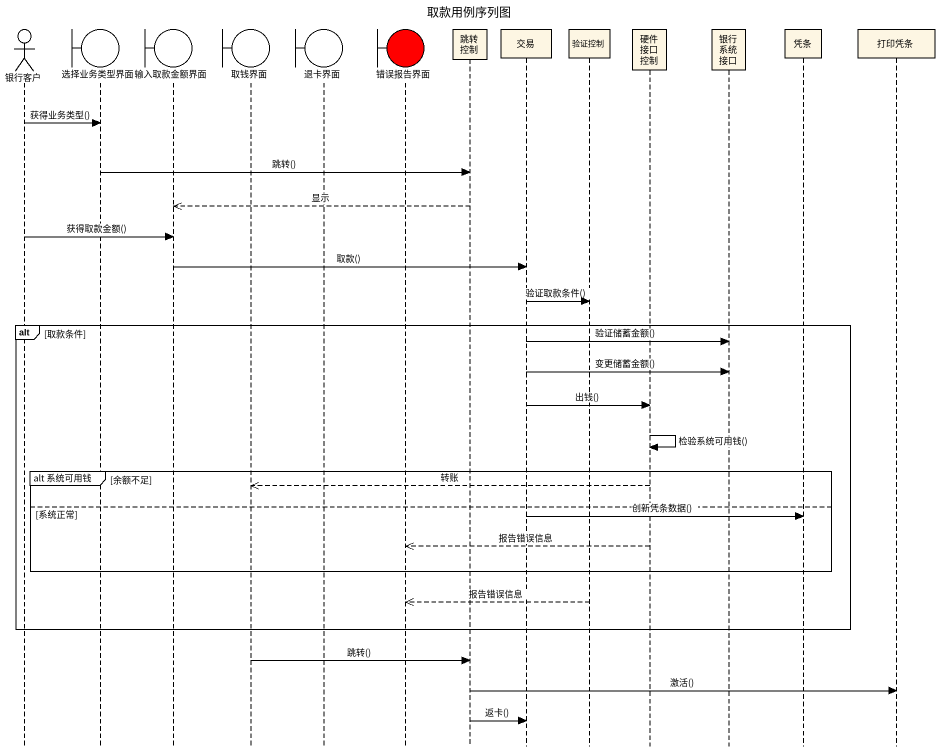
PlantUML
@startuml
title 取款用例序列图
hide footbox
actor 银行客户
boundary 选择业务类型界面
boundary 输入取款金额界面
boundary 取钱界面
boundary 退卡界面
boundary 错误报告界面 #FF0000
participant 跳转控制
participant 交易
participant 验证控制
participant 硬件接口控制
participant 银行系统接口
participant 凭条
participant 打印凭条

银行客户 -> 选择业务类型界面 : 获得业务类型()
选择业务类型界面 -> 跳转控制 : 跳转()
跳转控制 -->> 输入取款金额界面 : 显示
银行客户 -> 输入取款金额界面 : 获得取款金额()
输入取款金额界面 -> 交易 : 取款()
交易 -> 验证控制 : 验证取款条件()
alt 取款条件
  交易 -> 银行系统接口 : 验证储蓄金额()
  交易 -> 银行系统接口 : 变更储蓄金额()
  交易 -> 硬件接口控制 : 出钱()
  硬件接口控制 -> 硬件接口控制 : 检验系统可用钱()
  group alt 系统可用钱 [余额不足]
    硬件接口控制 -->> 取钱界面 : 转账
  else 系统正常
    交易 -> 凭条 : 创新凭条数据()
    硬件接口控制 -->> 错误报告界面 : 报告错误信息
  end
  验证控制 -->> 错误报告界面 : 报告错误信息
end
取钱界面 -> 跳转控制 : 跳转()
跳转控制 -> 打印凭条 : 激活()
跳转控制 -> 交易 : 返卡()
@enduml
